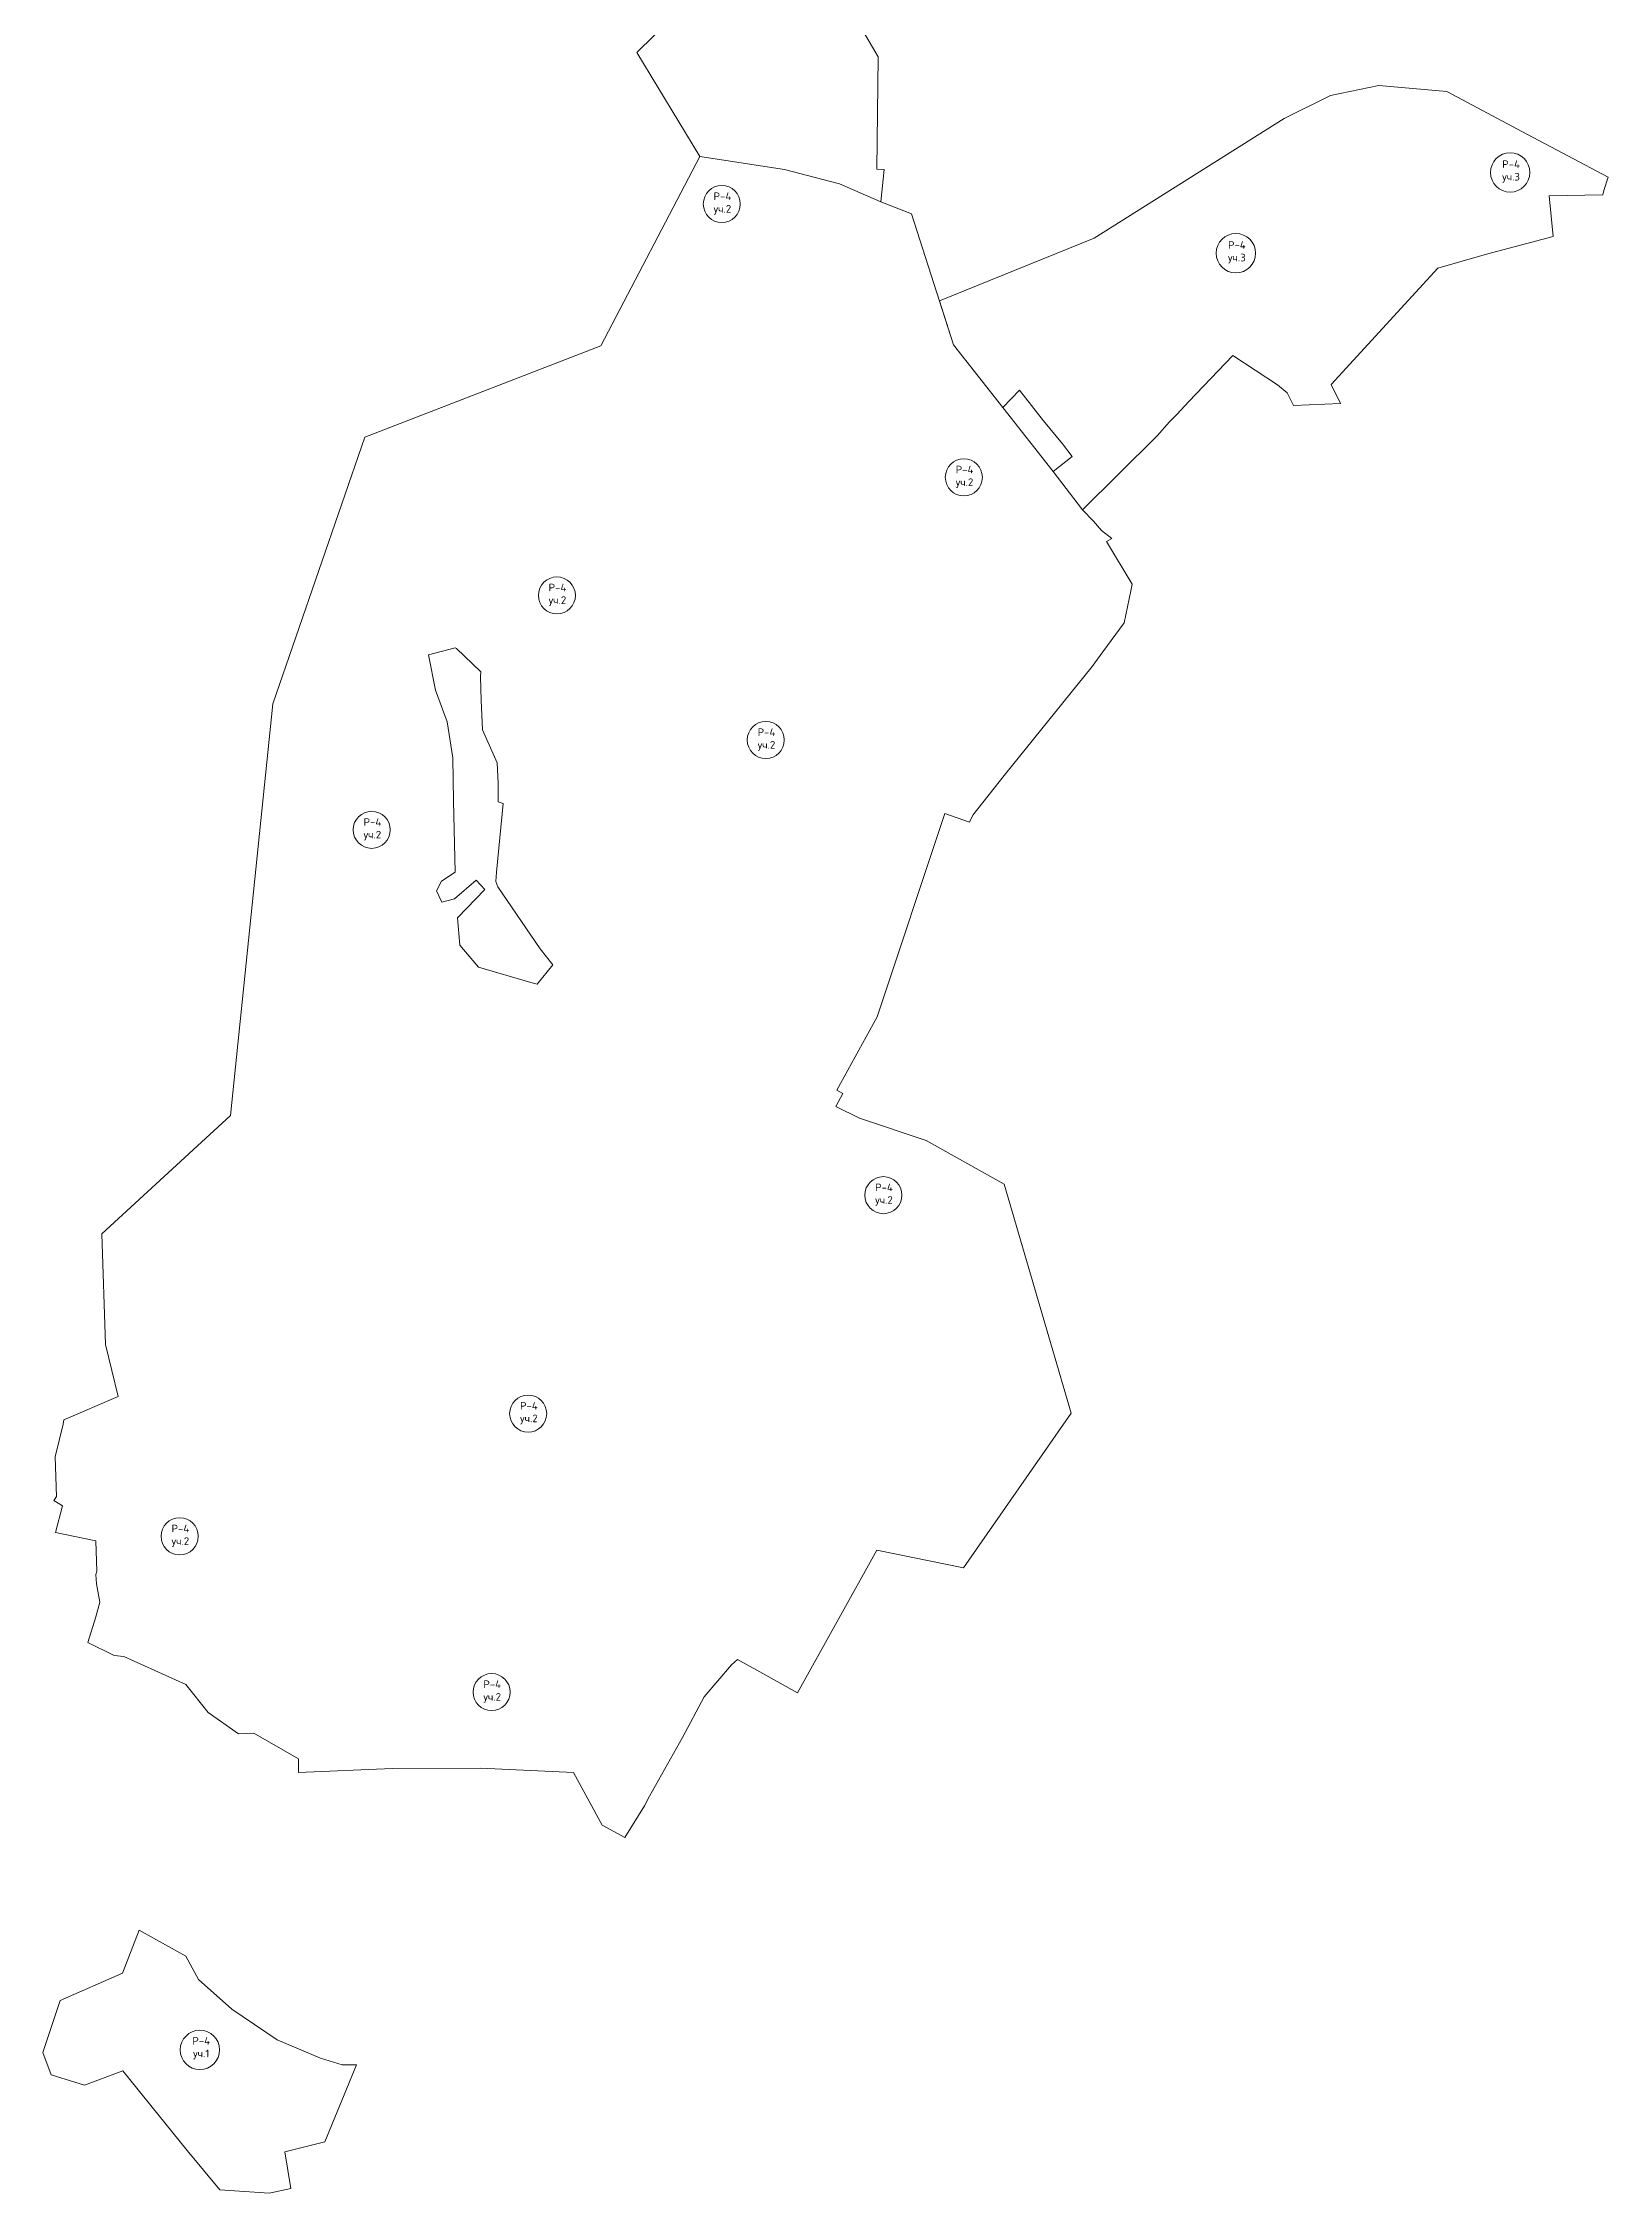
# Model space of a CAD drawing. Extents: x 1392339 to 1397891, y 355892 to 360491.
# Drawn here: x 1392339 to 1393691, y 355892 to 357749 of the extents above; entities that cross this region are included whole.
import ezdxf

# ---------------------------------------------------------------- set-up
doc = ezdxf.new("R2010")
doc.units = 0
doc.header["$MEASUREMENT"] = 0
doc.layers.add('Р-4', color=190, linetype='Continuous')
doc.styles.get("Standard").update_dxf_attribs({"font": 'simplex.shx'})

msp = doc.modelspace()

# ---------------------------------------------------------------- linework, layer by layer
at = {"layer": 'Р-4', "lineweight": 20}
for points in [[(1392906.8, 357651.1), (1392852.4, 357740.9), (1392988.6, 357874.9), (1393050.8, 357999.4), (1393113.2, 357981.2), (1393103.1, 357953.7), (1393115.9, 357944), (1393111.4, 357925), (1393079, 357866.7), (1393064.9, 357848.5), (1393046.1, 357762.1), (1393060.8, 357737.2), (1393059.7, 357640), (1393065.9, 357639.8), (1393063.2, 357612), (1393027.4, 357627.5), (1392979.8, 357639.7), (1392906.8, 357651.1)], [(1393113.7, 357526.5), (1393125.9, 357488.5), (1393168.6, 357434.1), (1393182.9, 357449.2), (1393203.7, 357422.6), (1393220, 357402.7), (1393228.4, 357392), (1393212, 357379), (1393237.4, 357345.8), (1393268.5, 357376.7), (1393301.9, 357409.8), (1393312.4, 357421.9), (1393318.7, 357428.1), (1393329.1, 357439.3), (1393367.3, 357479.1), (1393405.7, 357453.8), (1393414.3, 357447), (1393419.6, 357435.9), (1393460.3, 357437.8), (1393452.2, 357454), (1393544.3, 357554.6), (1393586.4, 357566.8), (1393643.9, 357581.8), (1393640.6, 357617.1), (1393686.9, 357617.9), (1393687.8, 357621.7), (1393691.4, 357633.2), (1393621.8, 357670.1), (1393552.2, 357707.1), (1393493.5, 357712.4), (1393451.7, 357703.6), (1393411.7, 357684), (1393247.3, 357580.6), (1393113.7, 357526.5)], [(1392349.6, 356527.7), (1392350.9, 356493.5), (1392348.6, 356490.1), (1392356, 356485.3), (1392349.9, 356462.5), (1392384.8, 356455.1), (1392385.7, 356429), (1392385, 356426.2), (1392385.5, 356418), (1392388.2, 356402.3), (1392384.9, 356389.4), (1392377.9, 356367.4), (1392400.8, 356356), (1392409, 356355.2), (1392462.6, 356331.2), (1392481.9, 356307), (1392508.1, 356288.5), (1392521.5, 356289.1), (1392560.1, 356267), (1392560, 356255.2), (1392640.9, 356258.6), (1392717.2, 356258.9), (1392797.6, 356255.2), (1392822.3, 356209.6), (1392841.9, 356199), (1392858.8, 356226.2), (1392863.3, 356234.5), (1392891.6, 356285.2), (1392910.5, 356320.5), (1392934.2, 356348), (1392939.2, 356352.6), (1392958.5, 356341.9), (1392991, 356324), (1393059.5, 356447), (1393134.5, 356432), (1393227.6, 356565.6), (1393169.6, 356763.3), (1393102.2, 356801.1), (1393044.6, 356820.3), (1393024.1, 356830.3), (1393030.2, 356841.5), (1393025.2, 356844.5), (1393059.9, 356907.8), (1393118.3, 357083.4), (1393139.7, 357076.1), (1393142.5, 357082.1), (1393169.7, 357116.4), (1393245.7, 357210.6), (1393255, 357223.2), (1393273.3, 357248.2), (1393279, 357275.8), (1393280.3, 357281.6), (1393258.2, 357318.4), (1393262.8, 357321), (1393253.8, 357328), (1393246.8, 357336.1), (1393237.4, 357345.8), (1393212, 357379), (1393168.6, 357434.1), (1393125.9, 357488.5), (1393089.5, 357601.5), (1393063.2, 357612), (1393027.4, 357627.5), (1392979.8, 357639.7), (1392906.8, 357651.1), (1392821.1, 357487.5), (1392617.3, 357408.6), (1392537.7, 357178.1), (1392501.1, 356822.6), (1392389.9, 356720.3), (1392393.1, 356624.9), (1392404.2, 356579.8), (1392357.1, 356559.7), (1392356.7, 356556), (1392349.6, 356527.7)], [(1392779.8, 356952.7), (1392766.3, 356936.1), (1392760.8, 356937.4), (1392715.4, 356950.7), (1392699.4, 356969.7), (1392697.4, 356993.3), (1392720.9, 357017.8), (1392713.6, 357025.9), (1392694.8, 357009.8), (1392683.9, 357006.8), (1392679.3, 357016.7), (1392683.4, 357025), (1392695.3, 357032.7), (1392694, 357094.1), (1392693.3, 357131.6), (1392688.4, 357162.7), (1392678.3, 357190), (1392672.3, 357220.6), (1392695.2, 357226.7), (1392696.6, 357226), (1392717.6, 357206), (1392717.2, 357201.6), (1392717.9, 357181.3), (1392719, 357155.7), (1392731.7, 357127.3), (1392732.5, 357109.6), (1392732.4, 357093.6), (1392736.7, 357092), (1392730.9, 357032.9), (1392730.5, 357024.7), (1392732.2, 357020.1), (1392768.7, 356966.6), (1392779.8, 356952.7)], [(1392553.4, 355895.7), (1392548.2, 355927.5), (1392582.6, 355935.9), (1392610, 356002.4), (1392597.7, 356002.4), (1392578.9, 356008.2), (1392541.5, 356024), (1392502.5, 356050.5), (1392473.5, 356076.3), (1392462.7, 356096.5), (1392422.2, 356119), (1392408, 356081.7), (1392353.9, 356058), (1392339.2, 356013.1), (1392346.2, 355993.9), (1392375.2, 355985.1), (1392408.1, 355997.4), (1392463.7, 355928.4), (1392491.9, 355894.5), (1392534.7, 355891.8), (1392553.4, 355895.7)]]:
    msp.add_lwpolyline(points, dxfattribs=at)
at = {"layer": 'Р-4', "lineweight": 0}
for centre, radius in [((1393606.8, 357637.3), 17), ((1392925.7, 357610), 16), ((1393369.9, 357567.5), 17), ((1393134.8, 357373.9), 16), ((1392783.2, 357271.9), 16), ((1392963.7, 357147), 16), ((1392623.2, 357069.4), 16), ((1393065.3, 356753.8), 16), ((1392758.4, 356565.1), 16), ((1392457.3, 356459.1), 16), ((1392726.8, 356324.5), 16), ((1392474.8, 356015.4), 17)]:
    msp.add_circle(centre, radius, dxfattribs=at)

# ---------------------------------------------------------------- texts
at = {"layer": 'Р-4', "char_height": 6.53, "width": 6.533, "attachment_point": 2}
for s, insert in [('Р-4\\Pуч.3', (1393607.6, 357647.7)), ('Р-4\\Pуч.2', (1392926.2, 357620)), ('Р-4\\Pуч.3', (1393370.7, 357577.9)), ('Р-4\\Pуч.2', (1393135.4, 357383.9)), ('Р-4\\Pуч.2', (1392783.7, 357282)), ('Р-4\\Pуч.2', (1392964.3, 357157)), ('Р-4\\Pуч.2', (1392623.8, 357079.4)), ('Р-4\\Pуч.2', (1393065.8, 356763.8)), ('Р-4\\Pуч.2', (1392759, 356575.1)), ('Р-4\\Pуч.2', (1392457.9, 356469.1)), ('Р-4\\Pуч.2', (1392727.3, 356334.6)), ('Р-4\\Pуч.1', (1392475.9, 356026.5))]:
    msp.add_mtext(s, dxfattribs=dict(at, insert=insert))

doc.saveas('drawing.dxf')
